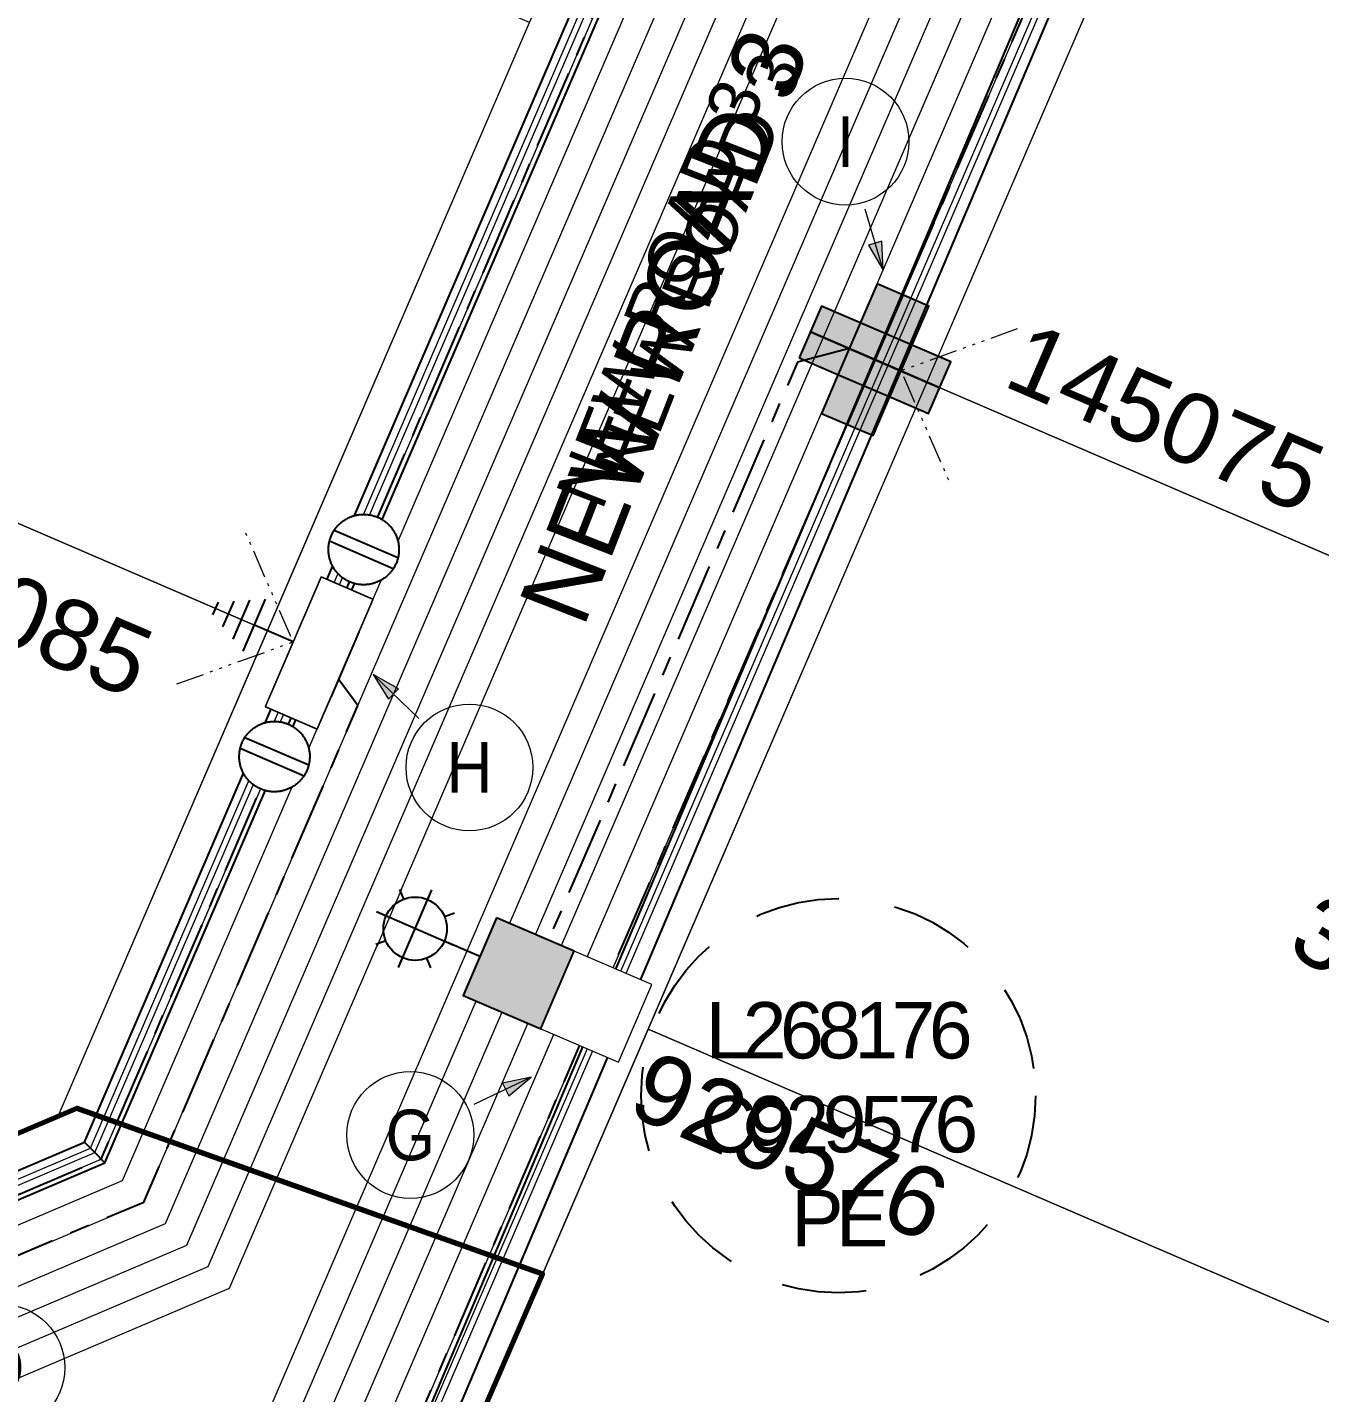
# Model space of a CAD drawing. Header units: metres. Extents: x 264965 to 265706, y 6180501 to 6181430.
# Drawn here: x 265577.52 to 265623.38, y 6180951.9 to 6181000.36 of the extents above; entities that cross this region are included whole.
import ezdxf
from ezdxf.enums import TextEntityAlignment as Align

# ---------------------------------------------------------------- set-up
doc = ezdxf.new("R2010")
doc.units = ezdxf.units.M
for name, pattern in [('Cable Exist UG', [7, 4, -1, 1, -1]), ('Dash', [5, 3, -2]), ('PHANTOM2', [4.45, 2, -0.5, 0.15, -0.5, 0.15, -0.5, 0.15, -0.5])]:
    doc.linetypes.add(name, pattern=pattern)
doc.layers.get('0').update_dxf_attribs({"color": 6})
for name, color, linetype, lineweight in [('_User Miscellaneous1', 30, 'Continuous', 13), ('_User Miscellaneous10', 241, 'Continuous', 13), ('_User Miscellaneous7', 3, 'Continuous', 13), ('_User Miscellaneous8', 196, 'Continuous', 13), ('_User_HV_Exist', 1, 'Continuous', 25), ('_User_LV_Exist', 5, 'Continuous', 25), ('_User_SL_Exist', 4, 'Continuous', 25), ('Cadastre Developer_SP_NEW', 92, 'Continuous', 15)]:
    doc.layers.add(name, color=color, linetype=linetype, lineweight=lineweight)
doc.layers.add('_User Miscellaneous12', color=252, linetype='Continuous', lineweight=13, plot=False, transparency=0.5)
doc.layers.add('Equip_LV_NEW', color=2, linetype='Continuous')
doc.layers.add('UG_Details_SP_MISC', color=7, linetype='Continuous')
doc.styles.add('ARIAL', font='arial.ttf', dxfattribs={"height": 2})
doc.styles.add('COLUMN_LABEL', font='arial.ttf', dxfattribs={"height": 2})
doc.styles.add('POLE_LABEL', font='arial.ttf', dxfattribs={"height": 2})
doc.styles.add('SL_LABEL', font='arial.ttf', dxfattribs={"height": 2})
doc.styles.get("Standard").update_dxf_attribs({"font": 'arial.ttf'})
doc.linetypes.add('Cable 4', pattern='A,4,-0.1,["*",Standard,S=2,R=0,X=0,Y=-1.6],-1.2', length=5.3)

# ---------------------------------------------------------------- blocks, each defined once
blk = doc.blocks.new('LV_UG_LINKS_CLOSED_NEW')
at = {"layer": 'Equip_LV_NEW'}
for tag, flags, p in [('ACTUAL_STATUS', 9, (3.167, -1.667)), ('CONSTRUCTED_VOLTAGE', 9, (3.167, -1.833)), ('NO_PHASES', 9, (3.167, -2)), ('STATE', 9, (3.167, -2.5)), ('OPERATING_VOLTAGE', 9, (3.167, -2.167)), ('ORIENTATION', 9, (3.167, -2.333)), ('SWITCH_TYPE', 9, (3.167, -2.667)), ('USAGE', 9, (3.167, -2.833)), ('OWNED_BY', 9, (3.167, -3.167)), ('OPERATED_BY', 9, (3.167, -3.333)), ('NOTES', 9, (3.167, -3)), ('TYPE', 9, (3.167, -3.833)), ('MAINTAINED_BY', 9, (3.167, -3.5)), ('NUMBER_OF_PHASES', 9, (3.167, -3.667)), ('Z', 1, (3.167, -4))]:
    blk.add_attdef(tag, text='', height=0.167, dxfattribs=dict(at, flags=flags)).set_placement(p, align=Align.MIDDLE_LEFT)
blk.add_wipeout([(4, 1.25), (3.969, 1.25), (3.939, 1.248), (3.908, 1.247), (3.877, 1.244), (3.847, 1.241), (3.817, 1.236), (3.786, 1.232), (3.756, 1.226), (3.726, 1.22), (3.696, 1.213), (3.667, 1.205), (3.637, 1.196), (3.608, 1.187), (3.579, 1.177), (3.55, 1.166), (3.522, 1.155), (3.493, 1.143), (3.466, 1.13), (3.438, 1.117), (3.411, 1.102), (3.384, 1.088), (3.357, 1.072), (3.331, 1.056), (3.306, 1.039), (3.28, 1.022), (3.255, 1.004), (3.231, 0.985), (3.207, 0.966), (3.184, 0.947), (3.161, 0.926), (3.138, 0.905), (3.116, 0.884), (3.095, 0.862), (3.074, 0.839), (3.053, 0.816), (3.034, 0.793), (3.015, 0.769), (2.996, 0.745), (2.978, 0.72), (2.961, 0.694), (2.944, 0.669), (2.928, 0.643), (2.912, 0.616), (2.898, 0.589), (2.883, 0.562), (2.87, 0.534), (2.857, 0.507), (2.845, 0.478), (2.834, 0.45), (2.823, 0.421), (2.813, 0.392), (2.804, 0.363), (2.795, 0.333), (2.787, 0.304), (2.78, 0.274), (2.774, 0.244), (2.768, 0.214), (2.764, 0.183), (2.759, 0.153), (2.756, 0.123), (2.753, 0.092), (2.752, 0.061), (2.75, 0.031), (2.75, 0), (2.75, -0.031), (2.752, -0.061), (2.753, -0.092), (2.756, -0.123), (2.759, -0.153), (2.764, -0.183), (2.768, -0.214), (2.774, -0.244), (2.78, -0.274), (2.787, -0.304), (2.795, -0.333), (2.804, -0.363), (2.813, -0.392), (2.823, -0.421), (2.834, -0.45), (2.845, -0.478), (2.857, -0.507), (2.87, -0.534), (2.883, -0.562), (2.898, -0.589), (2.912, -0.616), (2.928, -0.643), (2.944, -0.669), (2.961, -0.694), (2.978, -0.72), (2.996, -0.745), (3.015, -0.769), (3.034, -0.793), (3.053, -0.816), (3.074, -0.839), (3.095, -0.862), (3.116, -0.884), (3.138, -0.905), (3.161, -0.926), (3.184, -0.947), (3.207, -0.966), (3.231, -0.985), (3.255, -1.004), (3.28, -1.022), (3.306, -1.039), (3.331, -1.056), (3.357, -1.072), (3.384, -1.088), (3.411, -1.102), (3.438, -1.117), (3.466, -1.13), (3.493, -1.143), (3.522, -1.155), (3.55, -1.166), (3.579, -1.177), (3.608, -1.187), (3.637, -1.196), (3.667, -1.205), (3.696, -1.213), (3.726, -1.22), (3.756, -1.226), (3.786, -1.232), (3.817, -1.236), (3.847, -1.241), (3.877, -1.244), (3.908, -1.247), (3.939, -1.248), (3.969, -1.25), (4, -1.25), (4.031, -1.25), (4.061, -1.248), (4.092, -1.247), (4.123, -1.244), (4.153, -1.241), (4.183, -1.236), (4.214, -1.232), (4.244, -1.226), (4.274, -1.22), (4.304, -1.213), (4.333, -1.205), (4.363, -1.196), (4.392, -1.187), (4.421, -1.177), (4.45, -1.166), (4.478, -1.155), (4.507, -1.143), (4.534, -1.13), (4.562, -1.117), (4.589, -1.102), (4.616, -1.088), (4.643, -1.072), (4.669, -1.056), (4.694, -1.039), (4.72, -1.022), (4.745, -1.004), (4.769, -0.985), (4.793, -0.966), (4.816, -0.947), (4.839, -0.926), (4.862, -0.905), (4.884, -0.884), (4.905, -0.862), (4.926, -0.839), (4.947, -0.816), (4.966, -0.793), (4.985, -0.769), (5.004, -0.745), (5.022, -0.72), (5.039, -0.694), (5.056, -0.669), (5.072, -0.643), (5.088, -0.616), (5.102, -0.589), (5.117, -0.562), (5.13, -0.534), (5.143, -0.507), (5.155, -0.478), (5.166, -0.45), (5.177, -0.421), (5.187, -0.392), (5.196, -0.363), (5.205, -0.333), (5.213, -0.304), (5.22, -0.274), (5.226, -0.244), (5.232, -0.214), (5.236, -0.183), (5.241, -0.153), (5.244, -0.123), (5.247, -0.092), (5.248, -0.061), (5.25, -0.031), (5.25, 0), (5.25, 0.031), (5.248, 0.061), (5.247, 0.092), (5.244, 0.123), (5.241, 0.153), (5.236, 0.183), (5.232, 0.214), (5.226, 0.244), (5.22, 0.274), (5.213, 0.304), (5.205, 0.333), (5.196, 0.363), (5.187, 0.392), (5.177, 0.421), (5.166, 0.45), (5.155, 0.478), (5.143, 0.507), (5.13, 0.534), (5.117, 0.562), (5.102, 0.589), (5.088, 0.616), (5.072, 0.643), (5.056, 0.669), (5.039, 0.694), (5.022, 0.72), (5.004, 0.745), (4.985, 0.769), (4.966, 0.793), (4.947, 0.816), (4.926, 0.839), (4.905, 0.862), (4.884, 0.884), (4.862, 0.905), (4.839, 0.926), (4.816, 0.947), (4.793, 0.966), (4.769, 0.985), (4.745, 1.004), (4.72, 1.022), (4.694, 1.039), (4.669, 1.056), (4.643, 1.072), (4.616, 1.088), (4.589, 1.102), (4.562, 1.117), (4.534, 1.13), (4.507, 1.143), (4.478, 1.155), (4.45, 1.166), (4.421, 1.177), (4.392, 1.187), (4.363, 1.196), (4.333, 1.205), (4.304, 1.213), (4.274, 1.22), (4.244, 1.226), (4.214, 1.232), (4.183, 1.236), (4.153, 1.241), (4.123, 1.244), (4.092, 1.247), (4.061, 1.248), (4.031, 1.25)]).dxf.layer = 'Equip_LV_NEW'
for p, q in [((3.792, 1.232), (3.792, -1.232)), ((4.208, 1.232), (4.208, -1.232))]:
    blk.add_line(p, q, dxfattribs=at)
at = {"layer": 'Equip_LV_NEW', "flags": 128}
blk.add_lwpolyline([(4, 1.25), (3.969, 1.25), (3.939, 1.248), (3.908, 1.247), (3.877, 1.244), (3.847, 1.241), (3.817, 1.236), (3.786, 1.232), (3.756, 1.226), (3.726, 1.22), (3.696, 1.213), (3.667, 1.205), (3.637, 1.196), (3.608, 1.187), (3.579, 1.177), (3.55, 1.166), (3.522, 1.155), (3.493, 1.143), (3.466, 1.13), (3.438, 1.117), (3.411, 1.102), (3.384, 1.088), (3.357, 1.072), (3.331, 1.056), (3.306, 1.039), (3.28, 1.022), (3.255, 1.004), (3.231, 0.985), (3.207, 0.966), (3.184, 0.947), (3.161, 0.926), (3.138, 0.905), (3.116, 0.884), (3.095, 0.862), (3.074, 0.839), (3.053, 0.816), (3.034, 0.793), (3.015, 0.769), (2.996, 0.745), (2.978, 0.72), (2.961, 0.694), (2.944, 0.669), (2.928, 0.643), (2.912, 0.616), (2.898, 0.589), (2.883, 0.562), (2.87, 0.534), (2.857, 0.507), (2.845, 0.478), (2.834, 0.45), (2.823, 0.421), (2.813, 0.392), (2.804, 0.363), (2.795, 0.333), (2.787, 0.304), (2.78, 0.274), (2.774, 0.244), (2.768, 0.214), (2.764, 0.183), (2.759, 0.153), (2.756, 0.123), (2.753, 0.092), (2.752, 0.061), (2.75, 0.031), (2.75, 0), (2.75, -0.031), (2.752, -0.061), (2.753, -0.092), (2.756, -0.123), (2.759, -0.153), (2.764, -0.183), (2.768, -0.214), (2.774, -0.244), (2.78, -0.274), (2.787, -0.304), (2.795, -0.333), (2.804, -0.363), (2.813, -0.392), (2.823, -0.421), (2.834, -0.45), (2.845, -0.478), (2.857, -0.507), (2.87, -0.534), (2.883, -0.562), (2.898, -0.589), (2.912, -0.616), (2.928, -0.643), (2.944, -0.669), (2.961, -0.694), (2.978, -0.72), (2.996, -0.745), (3.015, -0.769), (3.034, -0.793), (3.053, -0.816), (3.074, -0.839), (3.095, -0.862), (3.116, -0.884), (3.138, -0.905), (3.161, -0.926), (3.184, -0.947), (3.207, -0.966), (3.231, -0.985), (3.255, -1.004), (3.28, -1.022), (3.306, -1.039), (3.331, -1.056), (3.357, -1.072), (3.384, -1.088), (3.411, -1.102), (3.438, -1.117), (3.466, -1.13), (3.493, -1.143), (3.522, -1.155), (3.55, -1.166), (3.579, -1.177), (3.608, -1.187), (3.637, -1.196), (3.667, -1.205), (3.696, -1.213), (3.726, -1.22), (3.756, -1.226), (3.786, -1.232), (3.817, -1.236), (3.847, -1.241), (3.877, -1.244), (3.908, -1.247), (3.939, -1.248), (3.969, -1.25), (4, -1.25), (4.031, -1.25), (4.061, -1.248), (4.092, -1.247), (4.123, -1.244), (4.153, -1.241), (4.183, -1.236), (4.214, -1.232), (4.244, -1.226), (4.274, -1.22), (4.304, -1.213), (4.333, -1.205), (4.363, -1.196), (4.392, -1.187), (4.421, -1.177), (4.45, -1.166), (4.478, -1.155), (4.507, -1.143), (4.534, -1.13), (4.562, -1.117), (4.589, -1.102), (4.616, -1.088), (4.643, -1.072), (4.669, -1.056), (4.694, -1.039), (4.72, -1.022), (4.745, -1.004), (4.769, -0.985), (4.793, -0.966), (4.816, -0.947), (4.839, -0.926), (4.862, -0.905), (4.884, -0.884), (4.905, -0.862), (4.926, -0.839), (4.947, -0.816), (4.966, -0.793), (4.985, -0.769), (5.004, -0.745), (5.022, -0.72), (5.039, -0.694), (5.056, -0.669), (5.072, -0.643), (5.088, -0.616), (5.102, -0.589), (5.117, -0.562), (5.13, -0.534), (5.143, -0.507), (5.155, -0.478), (5.166, -0.45), (5.177, -0.421), (5.187, -0.392), (5.196, -0.363), (5.205, -0.333), (5.213, -0.304), (5.22, -0.274), (5.226, -0.244), (5.232, -0.214), (5.236, -0.183), (5.241, -0.153), (5.244, -0.123), (5.247, -0.092), (5.248, -0.061), (5.25, -0.031), (5.25, 0), (5.25, 0.031), (5.248, 0.061), (5.247, 0.092), (5.244, 0.123), (5.241, 0.153), (5.236, 0.183), (5.232, 0.214), (5.226, 0.244), (5.22, 0.274), (5.213, 0.304), (5.205, 0.333), (5.196, 0.363), (5.187, 0.392), (5.177, 0.421), (5.166, 0.45), (5.155, 0.478), (5.143, 0.507), (5.13, 0.534), (5.117, 0.562), (5.102, 0.589), (5.088, 0.616), (5.072, 0.643), (5.056, 0.669), (5.039, 0.694), (5.022, 0.72), (5.004, 0.745), (4.985, 0.769), (4.966, 0.793), (4.947, 0.816), (4.926, 0.839), (4.905, 0.862), (4.884, 0.884), (4.862, 0.905), (4.839, 0.926), (4.816, 0.947), (4.793, 0.966), (4.769, 0.985), (4.745, 1.004), (4.72, 1.022), (4.694, 1.039), (4.669, 1.056), (4.643, 1.072), (4.616, 1.088), (4.589, 1.102), (4.562, 1.117), (4.534, 1.13), (4.507, 1.143), (4.478, 1.155), (4.45, 1.166), (4.421, 1.177), (4.392, 1.187), (4.363, 1.196), (4.333, 1.205), (4.304, 1.213), (4.274, 1.22), (4.244, 1.226), (4.214, 1.232), (4.183, 1.236), (4.153, 1.241), (4.123, 1.244), (4.092, 1.247), (4.061, 1.248), (4.031, 1.25)], close=True, dxfattribs=at)
blk = doc.blocks.new('*U651')
at = {"layer": '_User_LV_Exist'}
for p, q in [((2.5, 1), (2.5, -1)), ((3, 0.75), (3, -0.75)), ((3.5, 0.5), (3.5, -0.5)), ((4, 0.25), (4, -0.25))]:
    blk.add_line(p, q, dxfattribs=at)
at = {"layer": 'Equip_LV_NEW', "ltscale": 10, "xscale": -1}
for rotation in [270, 90]:
    blk.add_blockref('LV_UG_LINKS_CLOSED_NEW', (0, 0), dxfattribs=dict(at, rotation=rotation))
at = {"width": 0.9}
blk.add_attdef('ASSET_NUM', text='', height=2, dxfattribs=at).set_placement((4, 2), align=Align.MIDDLE_LEFT)
for tag, p, flags in [('SUBURB', (-2, 0), 1), ('STREETNAME', (-1.8, 0), 9), ('PARENT', (-1.6, 0), 9), ('NOTES', (-1.4, 0), 9), ('LOCATION', (-1.2, 0), 9), ('LEGEND', (-1, 0), 9), ('USAGE', (-0.8, 0), 9), ('SUPPORT_TYPE', (-0.6, 0), 9), ('STATE', (-0.4, 0), 9), ('OWNED_BY', (-0.2, 0), 9)]:
    blk.add_attdef(tag, p, '', height=0.2, rotation=270, dxfattribs=dict(flags=flags))
blk.add_wipeout([(1, 2.5), (1, -2.5), (-1, -2.5), (-1, 2.5)])
blk.add_lwpolyline([(-1, 2.5), (-1, -1.25), (-1, 1.25), (-1, -2.5), (1, -2.5), (1, 2.5)], close=True)
at = {"layer": '_User_LV_Exist'}
blk.add_line((1, 0), (2.5, 0), dxfattribs=at)
blk = doc.blocks.new('PILLAR_EXT')
blk.add_hatch(color=256).paths.add_polyline_path([(-2.5, 1), (-2.5, -1), (2.5, -1), (2.5, 1)])
for p, q in [((0, 1), (0, -1)), ((-2.5, 0), (2.5, 0))]:
    blk.add_line(p, q)
at = {"ltscale": 10}
blk.add_line((2.5, 0), (-2.5, 0), dxfattribs=at)
blk.add_lwpolyline([(-2.5, -1), (-1.25, -1), (1.25, -1), (2.5, -1), (2.5, 1), (-2.5, 1)], close=True)
at = {"width": 0.9, "flags": 8}
blk.add_attdef('ASSET_NUM', text='', height=2, rotation=90, dxfattribs=at).set_placement((-2, 4), align=Align.MIDDLE_LEFT)
for tag, p, flags in [('OWNED_BY', (0, -0.2), 9), ('STATE', (0, -0.4), 9), ('SUPPORT_TYPE', (0, -0.6), 9), ('USAGE', (0, -0.8), 9), ('LEGEND', (0, -1), 9), ('LOCATION', (0, -1.2), 9), ('NOTES', (0, -1.4), 9), ('PARENT', (0, -1.6), 9), ('STREETNAME', (0, -1.8), 9), ('SUBURB', (0, -2), 1)]:
    blk.add_attdef(tag, p, '', height=0.2, dxfattribs=dict(flags=flags))
blk = doc.blocks.new('*U806')
at = {"width": 0.9, "flags": 8}
blk.add_attdef('ASSET_NUM', text='', height=2, dxfattribs=at).set_placement((4, 2), align=Align.MIDDLE_LEFT)
at = {"flags": 1}
blk.add_attdef('Z', (-2.351, -1.813), '', height=0.2, rotation=270, dxfattribs=at)
at = {"flags": 9}
for tag, p in [('NOTES', (-2, -1.813)), ('SUBURB', (-1.8, -1.813)), ('STREETNAME', (-1.6, -1.813)), ('LOCATION', (-1.4, -1.813)), ('LEGEND', (-1.2, -1.813)), ('USAGE', (-1, -1.813)), ('STATE', (-0.8, -1.813)), ('OWNED_BY', (-0.6, -1.813)), ('COLUMN_TYPE', (-0.4, -1.813)), ('STREET_CODE', (-0.2, -1.813)), ('STRUCTURE_PLANT_NUMBER', (0.031, -1.813))]:
    blk.add_attdef(tag, text='', height=0.2, rotation=270, dxfattribs=at).set_placement(p, align=Align.MIDDLE_LEFT)
at = {"ltscale": 10}
blk.add_wipeout([(-1.575, -1.421), (-1.421, 1.575), (1.575, 1.421), (1.421, -1.575)], dxfattribs=at)
blk.add_lwpolyline([(-1.421, 1.575), (-1.575, -1.421), (1.421, -1.575), (1.575, 1.421)], close=True)
blk = doc.blocks.new('*U842')
for tag, height, rotation, flags, p in [('LNUMBER', 1, 152.916, 8, (-5.777, 4.077)), ('LANTNUMBER', 0.2, 270, 9, (-1.4, 2.6)), ('LOUTREACH', 0.2, 270, 9, (-1.4, 2.2)), ('LOUTREACHVOCAB', 0.2, 270, 9, (-1.4, 2)), ('LRATECODE', 0.2, 270, 9, (-1.4, 1.8)), ('LREMOVE', 0.2, 270, 9, (-1.4, 1.6)), ('LREPLACE', 0.2, 270, 9, (-1.4, 1.4)), ('LTYPEVOCAB', 0.2, 270, 9, (-1.4, 1)), ('LTYPE', 0.2, 270, 9, (-1.4, 1.2)), ('LEGEND', 0.2, 270, 9, (-1.4, 0.8)), ('SUBURB', 0.2, 270, 9, (-1.4, 0.6)), ('STREETNAME', 0.2, 270, 9, (-1.4, 0.4)), ('LOCATION', 0.2, 270, 9, (-1.4, 0.2)), ('LNEW', 0.2, 270, 9, (-6.4, 0)), ('LMASTVOCAB', 0.2, 270, 9, (-6.2, 0)), ('LMAST', 0.2, 270, 9, (-6, 0)), ('LLAMPVOCAB', 0.2, 270, 9, (-5.8, 0)), ('LLAMP', 0.2, 270, 9, (-5.6, 0)), ('LEXIST', 0.2, 270, 9, (-5.4, 0)), ('LCHARGE3PERCENT', 0.2, 270, 9, (-5.2, 0)), ('LCHARGE3', 0.2, 270, 9, (-5, 0)), ('LCHARGE2PERCENT', 0.2, 270, 9, (-4.8, 0)), ('LCHARGE2', 0.2, 270, 9, (-4.6, 0)), ('LCHARGE1PERCENT', 0.2, 270, 9, (-4.4, 0)), ('LCHARGE1', 0.2, 270, 9, (-4.2, 0)), ('LCATEGORY', 0.2, 270, 9, (-4, 0)), ('LBRACKETVOCAB', 0.2, 270, 9, (-3.8, 0)), ('LBRACKET', 0.2, 270, 9, (-3.6, 0)), ('LKINGHEIGHT', 0.2, 270, 9, (-3.4, 0)), ('CREPLACE', 0.2, 270, 9, (-3.2, 0)), ('CREMOVE', 0.2, 270, 9, (-3, 0)), ('CNUMBER', 0.2, 270, 9, (-2.8, 0)), ('CNEW', 0.2, 270, 9, (-2.6, 0)), ('CEXIST', 0.2, 270, 9, (-2.4, 0)), ('USAGE', 0.2, 270, 9, (-2.2, 0)), ('STATE', 0.2, 270, 9, (-2, 0)), ('OWNED_BY', 0.2, 270, 9, (-1.8, 0)), ('ORIENTATION', 0.2, 270, 9, (-1.6, 0)), ('OPERATING_VOLTAGE', 0.2, 270, 9, (-1.4, 0)), ('NOTES', 0.2, 270, 9, (-1.4, 0)), ('NO_PHASES', 0.2, 270, 9, (-1.2, 0)), ('LANTERN_TYPE', 0.2, 270, 9, (-1, 0)), ('LANTERN_PURPOSE', 0.2, 270, 9, (-0.8, 0)), ('CONTROL_TYPE', 0.2, 270, 9, (-0.6, 0)), ('CONSTRUCTED_VOLTAGE', 0.2, 270, 9, (-0.4, 0)), ('MAINTAINED_BY', 0.2, 270, 9, (-1.4, -0.663))]:
    blk.add_attdef(tag, text='', height=height, rotation=rotation, dxfattribs=dict(flags=flags)).set_placement(p, align=Align.MIDDLE_LEFT)
at = {"style": 'SL_LABEL'}
for tag, height, rotation, flags, p in [('ASSET_NUM', 1, 152.916, 8, (-6.688, 2.297)), ('STREET_CODE', 0.001, 270, 9, (0.001, 0))]:
    blk.add_attdef(tag, text='', height=height, rotation=rotation, dxfattribs=dict(at, flags=flags)).set_placement(p, align=Align.MIDDLE_LEFT)
for tag, p, height, flags in [('OPERATED_BY', (-1.4, -0.407), 0.2, 9), ('Z', (0, 0), 0.001, 1)]:
    blk.add_attdef(tag, p, '', height=height, rotation=270, dxfattribs=dict(flags=flags))
blk.add_wipeout([(-5.064, 2.589), (-4.023, 3.248), (-2.793, 3.324), (-2.134, 2.283), (-2.059, 1.053), (-3.1, 0.394), (-4.33, 0.319), (-4.989, 1.36)])
for p, q in [((-4.244, 0.486), (-2.878, 3.157)), ((-4.023, 3.248), (-3.907, 2.892)), ((-3.049, 2.823), (-2.878, 3.157)), ((-4.563, 2.333), (-4.897, 2.504)), ((-2.226, 1.138), (-4.897, 2.504)), ((-2.134, 2.283), (-2.491, 2.167)), ((-4.989, 1.36), (-4.632, 1.475)), ((0, 0), (-2.56, 1.309)), ((-4.244, 0.486), (-4.074, 0.82)), ((-3.1, 0.394), (-3.215, 0.751))]:
    blk.add_line(p, q)
blk.add_circle((-3.561, 1.821), 1.125)
blk = doc.blocks.new('*U445')
h = blk.add_hatch(color=256)
h.dxf.hatch_style = 1
h.paths.add_polyline_path([(-0.004, -3.758), (-0.503, -3.725), (-0.321, -4.739)])
blk.add_line((-0.321, -4.739), (-0.169, -2.494))
at = {"flags": 128}
blk.add_lwpolyline([(-0.004, -3.758), (-0.503, -3.725), (-0.321, -4.739), (-0.004, -3.758)], dxfattribs=at)
blk.add_circle((0, 0), 2.25)
at = {"width": 0.9}
blk.add_attdef('CODE', text='', height=1.8, dxfattribs=at).set_placement((0, 0), align=Align.MIDDLE_CENTER)
at = {"flags": 1}
blk.add_attdef('Z', (0, 0), '', height=0.2, dxfattribs=at)
blk = doc.blocks.new('*U847')
h = blk.add_hatch(color=256)
h.dxf.hatch_style = 1
h.paths.add_polyline_path([(3.524, 1.307), (3.666, 0.828), (4.553, 1.352)])
blk.add_line((4.553, 1.352), (2.397, 0.712))
at = {"flags": 128}
blk.add_lwpolyline([(3.524, 1.307), (3.666, 0.828), (4.553, 1.352), (3.524, 1.307)], dxfattribs=at)
blk.add_circle((0, 0), 2.25)
at = {"width": 0.9}
blk.add_attdef('CODE', text='', height=1.8, dxfattribs=at).set_placement((0, 0), align=Align.MIDDLE_CENTER)
at = {"flags": 1}
blk.add_attdef('Z', (0, 0), '', height=0.2, dxfattribs=at)
blk = doc.blocks.new('*U848')
h = blk.add_hatch(color=256)
h.dxf.hatch_style = 1
h.paths.add_polyline_path([(-3.709, 0.608), (-3.595, 1.095), (-4.626, 1.078)])
blk.add_line((-4.626, 1.078), (-2.435, 0.567))
at = {"flags": 128}
blk.add_lwpolyline([(-3.709, 0.608), (-3.595, 1.095), (-4.626, 1.078), (-3.709, 0.608)], dxfattribs=at)
blk.add_circle((0, 0), 2.25)
at = {"width": 0.9}
blk.add_attdef('CODE', text='', height=1.8, dxfattribs=at).set_placement((0, 0), align=Align.MIDDLE_CENTER)
at = {"flags": 1}
blk.add_attdef('Z', (0, 0), '', height=0.2, dxfattribs=at)
blk = doc.blocks.new('COLUMN_EXT')
blk.add_hatch(color=256).paths.add_polyline_path([(1.5, -1.5), (1.5, 1.5), (-1.5, 1.5), (-1.5, -1.5)])
blk.add_lwpolyline([(1.5, 1.5), (-1.5, 1.5), (-1.5, -1.5), (1.5, -1.5)], close=True)
at = {"flags": 9}
for tag, p in [('NOTES', (-1.813, 2)), ('STREETNAME', (-1.813, 1.6)), ('LOCATION', (-1.813, 1.4)), ('SUBURB', (-1.813, 1.8)), ('LEGEND', (-1.813, 1.2)), ('USAGE', (-1.813, 1)), ('COLUMN_TYPE', (-1.813, 0.4)), ('OWNED_BY', (-1.813, 0.6)), ('STATE', (-1.813, 0.8))]:
    blk.add_attdef(tag, text='', height=0.2, rotation=180, dxfattribs=at).set_placement(p, align=Align.MIDDLE_LEFT)
at = {"flags": 1}
blk.add_attdef('Z', (-1.813, 2.351), '', height=0.2, rotation=180, dxfattribs=at)
at = {"flags": 9}
for tag, style, p in [('STRUCTURE_PLANT_NUMBER', 'POLE_LABEL', (-1.813, -0.031)), ('STREET_CODE', 'COLUMN_LABEL', (-1.813, 0.2))]:
    blk.add_attdef(tag, text='', height=0.2, rotation=180, dxfattribs=dict(at, style=style)).set_placement(p, align=Align.MIDDLE_LEFT)
at = {"style": 'COLUMN_LABEL', "width": 0.9, "flags": 8}
blk.add_attdef('ASSET_NUM', text='', height=2, rotation=270, dxfattribs=at).set_placement((2, -4), align=Align.MIDDLE_LEFT)
blk = doc.blocks.new('*U519')
blk.add_hatch(color=256).paths.add_polyline_path([(-1.118, -2.449), (0.88, -2.545), (1.118, 2.449), (-0.88, 2.545)])
for p, q in [((-0.119, -2.497), (0.119, 2.497)), ((-0.999, 0.048), (0.999, -0.048))]:
    blk.add_line(p, q)
at = {"ltscale": 10}
blk.add_line((0.119, 2.497), (-0.119, -2.497), dxfattribs=at)
blk.add_lwpolyline([(0.88, -2.545), (0.939, -1.296), (1.059, 1.201), (1.118, 2.449), (-0.88, 2.545), (-1.118, -2.449)], close=True)
at = {"width": 0.9, "flags": 8}
blk.add_attdef('ASSET_NUM', text='', height=2, rotation=90, dxfattribs=at).set_placement((-18.857, 44.677), align=Align.MIDDLE_LEFT)
for tag, p, flags in [('STATE', (-16.857, 40.277), 9), ('SUPPORT_TYPE', (-16.857, 40.077), 9), ('OWNED_BY', (-16.857, 40.477), 9), ('USAGE', (-16.857, 39.877), 9), ('LEGEND', (-16.857, 39.677), 9), ('LOCATION', (-16.857, 39.477), 9), ('NOTES', (-16.857, 39.277), 9), ('PARENT', (-16.857, 39.077), 9), ('STREETNAME', (-16.857, 38.877), 9), ('SUBURB', (-16.857, 38.677), 1)]:
    blk.add_attdef(tag, p, '', height=0.2, dxfattribs=dict(flags=flags))
blk = doc.blocks.new('*U518')
blk.add_hatch(color=256).paths.add_polyline_path([(1.118, 2.449), (-0.88, 2.545), (-1.118, -2.449), (0.88, -2.545)])
for p, q in [((0.119, 2.497), (-0.119, -2.497)), ((0.999, -0.048), (-0.999, 0.048))]:
    blk.add_line(p, q)
at = {"ltscale": 10}
blk.add_line((-0.119, -2.497), (0.119, 2.497), dxfattribs=at)
blk.add_lwpolyline([(-0.88, 2.545), (-0.939, 1.296), (-1.059, -1.201), (-1.118, -2.449), (0.88, -2.545), (1.118, 2.449)], close=True)
at = {"width": 0.9, "flags": 8}
blk.add_attdef('ASSET_NUM', text='', height=2, rotation=90, dxfattribs=at).set_placement((-6.667, 38.134), align=Align.MIDDLE_LEFT)
for tag, p, flags in [('STATE', (-4.667, 33.734), 9), ('OWNED_BY', (-4.667, 33.934), 9), ('SUPPORT_TYPE', (-4.667, 33.534), 9), ('USAGE', (-4.667, 33.334), 9), ('LEGEND', (-4.667, 33.134), 9), ('LOCATION', (-4.667, 32.934), 9), ('STREETNAME', (-4.667, 32.334), 9), ('NOTES', (-4.667, 32.734), 9), ('PARENT', (-4.667, 32.534), 9), ('SUBURB', (-4.667, 32.134), 1)]:
    blk.add_attdef(tag, p, '', height=0.2, dxfattribs=dict(flags=flags))

msp = doc.modelspace()

# ---------------------------------------------------------------- linework, layer by layer
at = {"layer": '_User Miscellaneous1', "ltscale": 0.5}
for p, q in [((265579.549, 6180960.79), (265612.307, 6181036.829)), ((265580.278, 6180960.057), (265613.195, 6181036.464)), ((265627.393, 6181035.347), (265578.382, 6180919.731)), ((265628.293, 6181035.012), (265579.266, 6180919.357)), ((265571.991, 6180957.572), (265579.549, 6180960.79)), ((265579.549, 6180960.79), (265579.914, 6180960.423)), ((265580.278, 6180960.057), (265579.914, 6180960.423)), ((265572.013, 6180956.538), (265580.278, 6180960.057))]:
    msp.add_line(p, q, dxfattribs=at)
at = {"layer": '_User Miscellaneous1', "linetype": 'PHANTOM2', "ltscale": 0.5, "flags": 128}
msp.add_lwpolyline([(265612.65, 6180989.653), (265608.524, 6180988.164), (265610.276, 6180984.142)], dxfattribs=at)
at = {"layer": '_User_LV_Exist', "linetype": 'Cable Exist UG', "ltscale": 0.7, "transparency": 33554687, "flags": 128}
for points in [[(265608.594, 6180990.855), (265625.884, 6181030.989), (265626.33, 6181032.211, 0.01419)], [(265514.963, 6180978.14), (265568.761, 6180957.951), (265569.802, 6180955.424, 1.098568), (265572.874, 6180954.965), (265581.662, 6180958.668), (265589.252, 6180976.286), (265587.877, 6180978.151)], [(265607.252, 6180906.486), (265610.077, 6180905.476), (265611.76, 6180910.184), (265579.306, 6180921.784), (265576.785, 6180914.732), (265576.785, 6180914.732, -1.139217), (265573.916, 6180915.778, -1.13442), (265571.024, 6180916.811), (265569.029, 6180917.543), (265565.505, 6180918.826), (265571.588, 6180935.087), (265566.896, 6180945.833), (265570.766, 6180953.994), (265571.624, 6180955.804), (265572.056, 6180956.714), (265580.142, 6180960.194), (265586.01, 6180973.816), (265587.877, 6180978.151)]]:
    msp.add_lwpolyline(points, format="xyb", dxfattribs=at)
for points in [[(265587.877, 6180978.151), (265606.671, 6181021.775)], [(265588.812, 6180944.935), (265606.616, 6180986.263)]]:
    msp.add_lwpolyline(points, dxfattribs=at)
at = {"layer": '_User_SL_Exist', "linetype": 'Cable Exist UG', "ltscale": 0.7, "transparency": 33554687, "flags": 128}
msp.add_lwpolyline([(265606.687, 6180988.955), (265604.846, 6180988.473), (265595.419, 6180966.589)], dxfattribs=at)
at = {"layer": '_User_SL_Exist', "linetype": 'Dash'}
msp.add_circle((265606.3, 6180962.441), 7, dxfattribs=at)
at = {"layer": 'Cadastre Developer_SP_NEW', "transparency": 33554687}
for points in [[(265595.338, 6181000.525), (265555.625, 6181017.614), (265552.904, 6181010.364), (265547.365, 6180995.604), (265586.041, 6180978.942)], [(265586.041, 6180978.942), (265547.365, 6180995.604), (265538.323, 6180971.51), (265571.962, 6180958.886), (265578.622, 6180961.721)]]:
    msp.add_lwpolyline(points, close=True, dxfattribs=at)
at = {"layer": 'Cadastre Developer_SP_NEW', "transparency": 33554687, "flags": 128}
for points in [[(265619.333, 6181010.728), (265609.442, 6180987.768), (265654.223, 6180968.476), (265663.014, 6180991.91)], [(265609.442, 6180987.768), (265599.551, 6180964.808), (265645.431, 6180945.042), (265654.223, 6180968.476)], [(265645.431, 6180945.042), (265599.551, 6180964.808), (265589.66, 6180941.848), (265636.64, 6180921.609)]]:
    msp.add_lwpolyline(points, close=True, dxfattribs=at)
at = {"layer": 'UG_Details_SP_MISC', "ltscale": 0.5}
for p, q in [((265579.549, 6180960.79), (265612.307, 6181036.829)), ((265580.278, 6180960.057), (265613.195, 6181036.464)), ((265627.393, 6181035.347), (265578.382, 6180919.731)), ((265628.293, 6181035.012), (265579.266, 6180919.357)), ((265571.991, 6180957.572), (265579.549, 6180960.79)), ((265579.549, 6180960.79), (265579.914, 6180960.423)), ((265580.278, 6180960.057), (265579.914, 6180960.423)), ((265572.013, 6180956.538), (265580.278, 6180960.057))]:
    msp.add_line(p, q, dxfattribs=at)

# ---------------------------------------------------------------- block references
at = {"layer": '_User Miscellaneous1', "ltscale": 0.5, "rotation": 339.4297732104962}
msp.add_blockref('*U518', (265607.605, 6180988.559), dxfattribs=at)
at = {"layer": '_User Miscellaneous1', "ltscale": 0.5}
ref = msp.add_blockref('PILLAR_EXT', (265607.605, 6180988.559), dxfattribs=dict(at, rotation=336.69347030252))
ref.add_attrib('ASSET_NUM', '145075', dxfattribs={"layer": '0', "height": 2.5, "rotation": 336.6935}).set_placement((265612.575, 6180988.813), align=Align.MIDDLE_LEFT)
at = {"layer": '_User Miscellaneous8', "transparency": 33554687}
ref = msp.add_blockref('*U848', (265606.555, 6180996.3), dxfattribs=dict(at, rotation=119.3988901699086))
ref.add_attrib('CODE', 'I', dxfattribs={"layer": '0', "height": 1.8, "width": 0.9}).set_placement((265606.555, 6180996.3), align=Align.MIDDLE_CENTER)
ref = msp.add_blockref('*U445', (265591.114, 6180961.048), dxfattribs=dict(at, rotation=119.3988901699086))
ref.add_attrib('CODE', 'G', dxfattribs={"layer": '0', "height": 1.8, "width": 0.9}).set_placement((265591.114, 6180961.048), align=Align.MIDDLE_CENTER)
ref = msp.add_blockref('*U847', (265576.604, 6180952.79), dxfattribs=dict(at, rotation=119.3988901699086))
ref.add_attrib('CODE', 'D', dxfattribs={"layer": '0', "height": 1.8, "width": 0.9}).set_placement((265576.604, 6180952.79), align=Align.MIDDLE_CENTER)
at = {"layer": '_User_LV_Exist', "ltscale": 0.5, "rotation": 339.4297732104962}
msp.add_blockref('*U518', (265607.605, 6180988.559), dxfattribs=at)
at = {"layer": '_User_LV_Exist', "ltscale": 0.5}
ref = msp.add_blockref('PILLAR_EXT', (265607.605, 6180988.559), dxfattribs=dict(at, rotation=336.69347030252))
ref.add_attrib('ASSET_NUM', '145075', dxfattribs={"layer": '0', "height": 2.5, "rotation": 336.6935}).set_placement((265612.575, 6180988.813), align=Align.MIDDLE_LEFT)

# ---------------------------------------------------------------- texts
at = {"layer": '_User Miscellaneous1'}
msp.add_text('NEW ROAD 3', height=2.5, rotation=68.68, dxfattribs=at).set_placement((265597.25, 6180979))
at = {"layer": '_User_HV_Exist'}
msp.add_text('NEW ROAD 3', height=1.8, rotation=68.68, dxfattribs=at).set_placement((265599.261, 6180984.133))
at = {"layer": '_User_LV_Exist'}
msp.add_text('NEW ROAD 3', height=1.8, rotation=68.68, dxfattribs=at).set_placement((265597.915, 6180983.168))
at = {"layer": '_User_SL_Exist', "insert": (265606.21, 6180961.43), "char_height": 2, "attachment_point": 5}
msp.add_mtext('{\\T0.8;L268176\\PC929576\\PPE}', dxfattribs=at)
at = {"layer": 'Cadastre Developer_SP_NEW', "transparency": 33554687, "style": 'ARIAL'}
msp.add_text('313', height=2.5, rotation=329.1269, dxfattribs=at).set_placement((265622.14, 6180967.596))

# ---------------------------------------------------------------- next in the draw order: block references
at = {"layer": '_User_SL_Exist', "linetype": 'Cable 4', "rotation": 3.777494711645167}
msp.add_blockref('*U842', (265594.959, 6180966.786), dxfattribs=at)

# ---------------------------------------------------------------- next in the draw order: linework, layer by layer
at = {"layer": '_User Miscellaneous10'}
msp.add_lwpolyline([(265543.649, 6180816.081), (265580.425, 6180918.972, -0.015877), (265587.101, 6180935.908), (265627.721, 6181030.198, 0.406457), (265593.324, 6181120.12), (265522.022, 6181153.108, -0.098454), (265461.652, 6181197.04, 0.182856), (265352.412, 6181246.557), (265276.859, 6181251.306), (265272.183, 6181256.61), (265273.875, 6181283.538, 0.288476), (265261.897, 6181305.52), (265219.487, 6181329.251, -0.112599), (265210.289, 6181337.071, 0.162091), (265204.42, 6181342.816), (265196.512, 6181347.24)], format="xyb", dxfattribs=at)
msp.add_lwpolyline([(265578.622, 6180961.721), (265611.19, 6181037.319, 0.406457), (265585.766, 6181103.784), (265570.869, 6181110.676), (265563.517, 6181108.642), (265520.892, 6181046.049, 0.123106), (265516.114, 6181033.077, -1.666667), (265495.693, 6181046.983, 0.123106), (265506.014, 6181056.181), (265546.957, 6181116.304), (265545.233, 6181122.536), (265514.468, 6181136.77, -0.064244), (265469.198, 6181165.256), (265461.475, 6181164.413), (265388.328, 6181070.428, 0.070413), (265364.483, 6181028.856), (265372.251, 6181015.535), (265433.189, 6181005.08, -0.047314), (265489.51, 6180989.829), (265571.962, 6180958.886)], format="xyb", close=True, dxfattribs=at)
at = {"layer": '_User Miscellaneous12', "color": 5, "transparency": 33554534}
for points in [[(265541.765, 6180816.754), (265578.541, 6180919.645, -0.015877), (265585.264, 6180936.701), (265625.884, 6181030.989, 0.406457), (265592.484, 6181118.305), (265521.182, 6181151.293, -0.098404), (265460.208, 6181195.656, 0.182796), (265352.286, 6181244.561), (265275.907, 6181249.362), (265270.135, 6181255.908), (265271.879, 6181283.664, 0.288476), (265260.921, 6181303.775), (265218.536, 6181327.492, -0.113878), (265208.581, 6181336.016, 0.167045), (265203.495, 6181341.041), (265195.535, 6181345.495)], [(265539.882, 6180817.428), (265576.658, 6180920.318, -0.015877), (265583.428, 6180937.493), (265624.047, 6181031.78, 0.406457), (265591.644, 6181116.49), (265520.343, 6181149.478, -0.098355), (265458.765, 6181194.271, 0.182735), (265352.159, 6181242.565), (265274.955, 6181247.418), (265268.087, 6181255.207), (265269.883, 6181283.789, 0.288476), (265259.944, 6181302.029), (265217.584, 6181325.733, -0.115166), (265206.861, 6181334.979, 0.17342), (265202.575, 6181339.264), (265194.559, 6181343.75)], [(265537.999, 6180818.101), (265574.775, 6180920.991, -0.015877), (265581.592, 6180938.285), (265622.211, 6181032.571, 0.406457), (265590.805, 6181114.674), (265519.503, 6181147.663, -0.098306), (265457.322, 6181192.885, 0.182673), (265352.033, 6181240.569), (265274.002, 6181245.474), (265266.039, 6181254.506), (265267.887, 6181283.915, 0.288476), (265258.967, 6181300.284), (265216.632, 6181323.974, -0.116502), (265205.126, 6181333.966, 0.182178), (265201.662, 6181337.483), (265193.582, 6181342.004)]]:
    msp.add_lwpolyline(points, format="xyb", dxfattribs=at)
at = {"layer": '_User Miscellaneous12', "color": 6, "transparency": 33554534}
msp.add_lwpolyline([(265542.048, 6180816.653), (265578.824, 6180919.544, -0.015877), (265585.54, 6180936.582), (265626.16, 6181030.87, 0.406457), (265592.61, 6181118.577), (265521.308, 6181151.565, -0.098412), (265460.425, 6181195.863, 0.182805), (265352.305, 6181244.86), (265276.05, 6181249.654), (265270.442, 6181256.014), (265272.179, 6181283.645, 0.288476), (265261.067, 6181304.036), (265218.679, 6181327.756, -0.113686), (265208.838, 6181336.173, 0.166227), (265203.633, 6181341.308), (265195.682, 6181345.757)], format="xyb", dxfattribs=at)
at = {"layer": '_User Miscellaneous12', "color": 4, "transparency": 33554534}
msp.add_lwpolyline([(265542.236, 6180816.586), (265579.012, 6180919.477, -0.015877), (265585.724, 6180936.503), (265626.343, 6181030.791, 0.406457), (265592.694, 6181118.759), (265521.392, 6181151.747, -0.098417), (265460.569, 6181196.002, 0.182811), (265352.317, 6181245.06), (265276.145, 6181249.848), (265270.647, 6181256.084), (265272.378, 6181283.632, 0.288476), (265261.165, 6181304.211), (265218.774, 6181327.932, -0.113559), (265209.009, 6181336.278, 0.165698), (265203.725, 6181341.485), (265195.779, 6181345.931)], format="xyb", dxfattribs=at)
at = {"layer": '_User Miscellaneous12', "color": 1, "transparency": 33554534}
for points in [[(265540.824, 6180817.091), (265577.6, 6180919.982, -0.015877), (265584.346, 6180937.097), (265624.966, 6181031.384, 0.406457), (265592.064, 6181117.397), (265520.762, 6181150.386, -0.09838), (265459.487, 6181194.963, 0.182766), (265352.222, 6181243.563), (265275.431, 6181248.39), (265269.111, 6181255.558), (265270.881, 6181283.726, 0.288476), (265260.432, 6181302.902), (265218.06, 6181326.612, -0.114519), (265207.723, 6181335.495, 0.17001), (265203.034, 6181340.153), (265195.047, 6181344.622)], [(265538.94, 6180817.764), (265575.716, 6180920.655, -0.015877), (265582.51, 6180937.889), (265623.129, 6181032.176, 0.406457), (265591.225, 6181115.582), (265519.923, 6181148.571, -0.09833), (265458.043, 6181193.578, 0.182704), (265352.096, 6181241.567), (265274.479, 6181246.446), (265267.063, 6181254.856), (265268.885, 6181283.852, 0.288476), (265259.456, 6181301.157), (265217.108, 6181324.853, -0.115825), (265205.996, 6181334.469, 0.177409), (265202.117, 6181338.374), (265194.07, 6181342.877)], [(265537.057, 6180818.437), (265573.833, 6180921.328, -0.015877), (265580.673, 6180938.681), (265621.292, 6181032.967, 0.406457), (265590.385, 6181113.767), (265519.083, 6181146.755, -0.098282), (265456.601, 6181192.192, 0.182642), (265351.969, 6181239.571), (265273.526, 6181244.502), (265265.015, 6181254.155), (265266.889, 6181283.977, 0.288476), (265258.479, 6181299.411), (265216.155, 6181323.095, -0.117205), (265204.251, 6181333.47, 0.188045), (265201.208, 6181336.591), (265193.094, 6181341.132)]]:
    msp.add_lwpolyline(points, format="xyb", dxfattribs=at)
at = {"layer": '_User Miscellaneous12', "color": 5, "transparency": 33554534}
for points in [[(265584.702, 6180955.615), (265618.537, 6181034.154, 0.406457), (265589.125, 6181111.044), (265571.565, 6181119.168), (265558.556, 6181115.571), (265514.279, 6181050.552, 0.123106), (265508.161, 6181033.938, -1.666667), (265499.409, 6181039.898, 0.123106), (265512.626, 6181051.678), (265555.655, 6181114.864), (265551.956, 6181128.241), (265517.827, 6181144.031, -0.068428), (265471.725, 6181173.579), (265457.241, 6181171.999), (265382.015, 6181075.342, 0.075943), (265355.633, 6181028.152), (265367.22, 6181008.281), (265431.836, 6180997.196, -0.047314), (265486.699, 6180982.339), (265572.15, 6180950.27)], [(265583.182, 6180957.141), (265616.7, 6181034.945, 0.406457), (265588.285, 6181109.229), (265571.391, 6181117.045), (265559.796, 6181113.839), (265515.932, 6181049.426, 0.123106), (265510.149, 6181033.723, -1.666667), (265498.48, 6181041.669, 0.123106), (265510.973, 6181052.804), (265553.481, 6181115.224), (265550.276, 6181126.815), (265516.988, 6181142.216, -0.067357), (265471.085, 6181171.498), (265458.3, 6181170.102), (265383.593, 6181074.113, 0.074598), (265357.841, 6181028.337), (265368.478, 6181010.094), (265432.175, 6180999.167, -0.047314), (265487.401, 6180984.211), (265572.103, 6180952.424)], [(265581.662, 6180958.668), (265614.863, 6181035.737, 0.406457), (265587.446, 6181107.414), (265571.217, 6181114.922), (265561.037, 6181112.107), (265517.586, 6181048.301, 0.123106), (265512.137, 6181033.507, -1.666667), (265497.551, 6181043.44, 0.123106), (265509.32, 6181053.929), (265551.306, 6181115.584), (265548.595, 6181125.388), (265516.148, 6181140.4, -0.066303), (265470.451, 6181169.417), (265459.358, 6181168.206), (265385.171, 6181072.885, 0.073228), (265360.051, 6181028.516), (265369.736, 6181011.908), (265432.513, 6181001.138, -0.047314), (265488.104, 6180986.084), (265572.056, 6180954.578)], [(265580.142, 6180960.194), (265613.026, 6181036.528, 0.406457), (265586.606, 6181105.599), (265571.043, 6181112.799), (265562.277, 6181110.375), (265519.239, 6181047.175, 0.123106), (265514.126, 6181033.292, -1.666667), (265496.622, 6181045.211, 0.123106), (265507.667, 6181055.055), (265549.132, 6181115.944), (265546.914, 6181123.962), (265515.308, 6181138.585, -0.065266), (265469.822, 6181167.336), (265460.417, 6181166.309), (265386.749, 6181071.656, 0.071833), (265362.265, 6181028.689), (265370.993, 6181013.721), (265432.851, 6181003.109, -0.047314), (265488.807, 6180987.956), (265572.009, 6180956.732)]]:
    msp.add_lwpolyline(points, format="xyb", close=True, dxfattribs=at)
at = {"layer": '_User Miscellaneous12', "color": 1, "transparency": 33554534}
for points in [[(265583.942, 6180956.378), (265617.619, 6181034.55, 0.406457), (265588.705, 6181110.137), (265571.478, 6181118.107), (265559.176, 6181114.705), (265515.106, 6181049.989, 0.123106), (265509.155, 6181033.83, -1.666667), (265498.944, 6181040.783, 0.123106), (265511.8, 6181052.241), (265554.568, 6181115.044), (265551.116, 6181127.528), (265517.408, 6181143.123, -0.06789), (265471.404, 6181172.539), (265457.771, 6181171.05), (265382.804, 6181074.727, 0.075273), (265356.736, 6181028.245), (265367.849, 6181009.188), (265432.005, 6180998.181, -0.047314), (265487.05, 6180983.275), (265572.126, 6180951.347)], [(265582.422, 6180957.904), (265615.782, 6181035.341, 0.406457), (265587.865, 6181108.321), (265571.304, 6181115.984), (265560.416, 6181112.973), (265516.759, 6181048.864, 0.123106), (265511.143, 6181033.615, -1.666667), (265498.016, 6181042.555, 0.123106), (265510.147, 6181053.367), (265552.394, 6181115.404), (265549.435, 6181126.102), (265516.568, 6181141.308, -0.066828), (265470.768, 6181170.457), (265458.829, 6181169.154), (265384.382, 6181073.499, 0.073916), (265358.946, 6181028.427), (265369.107, 6181011.001), (265432.344, 6181000.152, -0.047314), (265487.753, 6180985.147), (265572.079, 6180953.501)], [(265580.902, 6180959.431), (265613.945, 6181036.132, 0.406457), (265587.026, 6181106.506), (265571.13, 6181113.861), (265561.657, 6181111.241), (265518.412, 6181047.738, 0.123106), (265513.131, 6181033.4, -1.666667), (265497.087, 6181044.326, 0.123106), (265508.494, 6181054.492), (265550.219, 6181115.764), (265547.755, 6181124.675), (265515.728, 6181139.493, -0.065782), (265470.136, 6181168.376), (265459.888, 6181167.258), (265385.96, 6181072.271, 0.072534), (265361.158, 6181028.603), (265370.364, 6181012.815), (265432.682, 6181002.124, -0.047314), (265488.456, 6180987.02), (265572.032, 6180955.655)]]:
    msp.add_lwpolyline(points, format="xyb", close=True, dxfattribs=at)
at = {"layer": '_User Miscellaneous12', "color": 6, "transparency": 33554534}
msp.add_lwpolyline([(265579.914, 6180960.423), (265612.751, 6181036.647, 0.406457), (265586.48, 6181105.326), (265571.017, 6181112.48), (265562.463, 6181110.115), (265519.487, 6181047.006, 0.123106), (265514.424, 6181033.26, -1.666667), (265496.483, 6181045.477, 0.123106), (265507.419, 6181055.224), (265548.805, 6181115.998), (265546.662, 6181123.748), (265515.182, 6181138.313, -0.065111), (265469.728, 6181167.024), (265460.576, 6181166.025), (265386.986, 6181071.472, 0.071622), (265362.598, 6181028.715), (265371.182, 6181013.993), (265432.902, 6181003.405, -0.047314), (265488.912, 6180988.237), (265572.002, 6180957.055)], format="xyb", close=True, dxfattribs=at)
at = {"layer": '_User Miscellaneous12', "color": 4, "transparency": 33554534}
msp.add_lwpolyline([(265579.762, 6180960.576), (265612.567, 6181036.726, 0.406457), (265586.396, 6181105.145), (265571, 6181112.268), (265562.587, 6181109.942), (265519.652, 6181046.894, 0.123106), (265514.623, 6181033.238, -1.666667), (265496.39, 6181045.654, 0.123106), (265507.254, 6181055.337), (265548.588, 6181116.034), (265546.494, 6181123.606), (265515.098, 6181138.131, -0.065009), (265469.666, 6181166.816), (265460.681, 6181165.835), (265387.144, 6181071.349, 0.071481), (265362.82, 6181028.732), (265371.308, 6181014.175), (265432.935, 6181003.602, -0.047314), (265488.983, 6180988.424), (265571.997, 6180957.27)], format="xyb", close=True, dxfattribs=at)
at = {"layer": '_User Miscellaneous7', "lineweight": 70, "flags": 128}
msp.add_lwpolyline([(265346.394, 6181031.994), (265364.483, 6181028.856), (265372.251, 6181015.535), (265433.189, 6181005.08, -0.043269), (265488.664, 6180990.341), (265571.962, 6180958.886), (265579.283, 6180962.002), (265595.808, 6180956.119), (265580.778, 6180921.46), (265626.777, 6180895.03), (265552.269, 6180696.684, -0.00756), (265425.262, 6180757.143, -0.007559), (265400.747, 6180768.922, -0.010607), (265370.27, 6180784.983), (265336.201, 6180804.901), (265304.878, 6180825.875), (265233.354, 6180875.141)], format="xyb", dxfattribs=at)

# ---------------------------------------------------------------- next in the draw order: block references
at = {"layer": '_User_LV_Exist', "ltscale": 0.5}
ref = msp.add_blockref('*U651', (265587.877, 6180978.151), dxfattribs=dict(at, rotation=156.6934703125897))
ref.add_attrib('ASSET_NUM', 'S145085', dxfattribs={"layer": '0', "height": 2.5, "rotation": 336.6935}).set_placement((265568.865, 6180983.177), align=Align.MIDDLE_LEFT)
at = {"layer": '_User_SL_Exist', "rotation": 339.6248402407163}
msp.add_blockref('*U806', (265594.959, 6180966.786), dxfattribs=at)

# ---------------------------------------------------------------- next in the draw order: linework, layer by layer
at = {"layer": '_User Miscellaneous1', "linetype": 'PHANTOM2', "ltscale": 0.5, "flags": 128}
msp.add_lwpolyline([(265582.833, 6180977.057), (265586.959, 6180978.546), (265585.207, 6180982.568)], dxfattribs=at)

# ---------------------------------------------------------------- next in the draw order: block references
at = {"layer": '_User Miscellaneous1', "ltscale": 0.5, "rotation": 66.69347031030371}
msp.add_blockref('COLUMN_EXT', (265597.714, 6180965.599), dxfattribs=at)
at = {"layer": '_User Miscellaneous8', "transparency": 33554687}
ref = msp.add_blockref('*U847', (265593.211, 6180974.091), dxfattribs=dict(at, rotation=119.3988901699086))
ref.add_attrib('CODE', 'H', dxfattribs={"layer": '0', "height": 1.8, "width": 0.9}).set_placement((265593.211, 6180974.091), align=Align.MIDDLE_CENTER)
at = {"layer": '_User_LV_Exist', "ltscale": 0.5, "rotation": 339.4297732104962}
msp.add_blockref('*U519', (265587.877, 6180978.151), dxfattribs=at)
at = {"layer": '_User_SL_Exist', "ltscale": 0.5, "rotation": 66.69347031030371}
msp.add_blockref('COLUMN_EXT', (265594.959, 6180966.786), dxfattribs=at)

# ---------------------------------------------------------------- next in the draw order: block references
at = {"layer": '_User Miscellaneous1', "ltscale": 0.5}
ref = msp.add_blockref('*U651', (265587.877, 6180978.151), dxfattribs=dict(at, rotation=156.6934703125897))
ref.add_attrib('ASSET_NUM', 'S145085', dxfattribs={"layer": '0', "height": 2.5, "rotation": 336.6935}).set_placement((265568.865, 6180983.177), align=Align.MIDDLE_LEFT)
ref = msp.add_blockref('*U806', (265597.714, 6180965.599), dxfattribs=dict(at, rotation=339.6248402407163))
ref.add_attrib('ASSET_NUM', '929576', dxfattribs={"layer": '0', "height": 2.5, "rotation": 336.6935}).set_placement((265599.233, 6180962.967), align=Align.MIDDLE_LEFT)

# ---------------------------------------------------------------- next in the draw order: block references
at = {"layer": '_User Miscellaneous1', "ltscale": 0.5, "rotation": 339.4297732104962}
msp.add_blockref('*U519', (265587.877, 6180978.151), dxfattribs=at)

# ---------------------------------------------------------------- next in the draw order: block references
at = {"layer": '_User Miscellaneous1', "ltscale": 0.5}
ref = msp.add_blockref('*U651', (265587.877, 6180978.151), dxfattribs=dict(at, rotation=156.6934703125897))
ref.add_attrib('ASSET_NUM', 'S145085', dxfattribs={"layer": '0', "height": 2.5, "rotation": 336.6935}).set_placement((265568.865, 6180983.177), align=Align.MIDDLE_LEFT)

doc.saveas('drawing.dxf')
